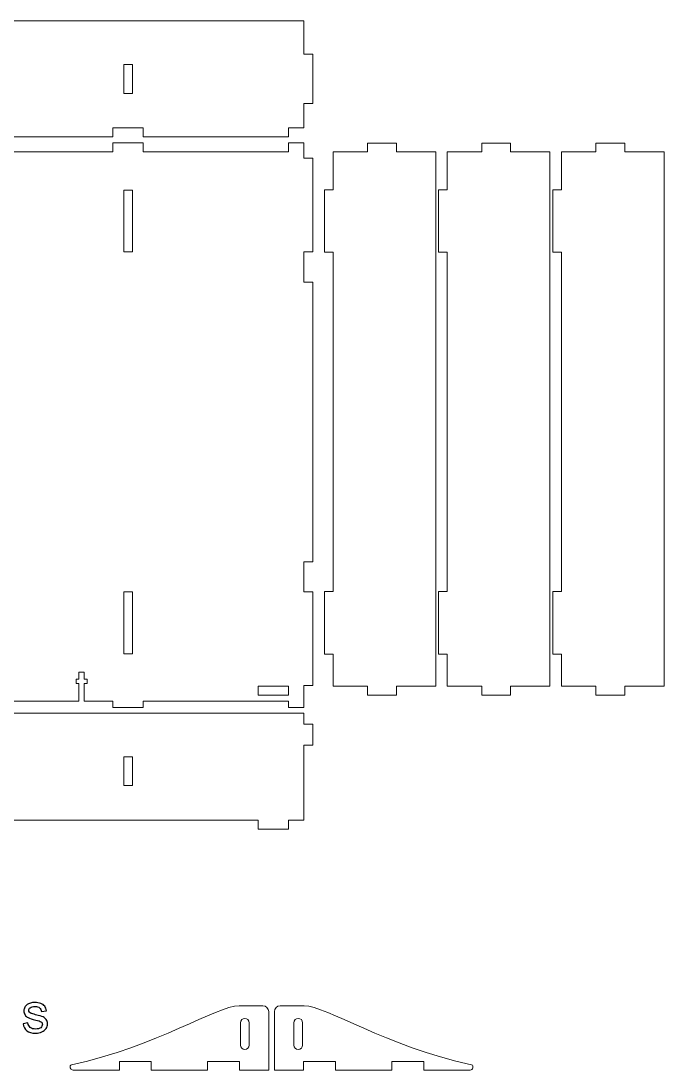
# Model space of a CAD drawing. Header units: centimetres. Extents: x -49.2 to 49.2, y -49.4 to 49.4.
# Drawn here: x 26.89 to 49.23, y 10.15 to 46.6 of the extents above; entities that cross this region are included whole.
import ezdxf

# ---------------------------------------------------------------- set-up
doc = ezdxf.new("R2010")
doc.units = ezdxf.units.CM
doc.header["$MEASUREMENT"] = 0
doc.layers.add('layer 1', color=7, linetype='Continuous')

msp = doc.modelspace()

# ---------------------------------------------------------------- linework, layer by layer
at = {"layer": 'layer 1', "color": 250, "lineweight": 0}
for points, knots in [([(12.31742, 42.88569), (12.31742, 42.88569), (12.31742, 43.72819), (12.31742, 43.72819), (12.31742, 43.72819), (12.31742, 43.72819), (12.00242, 43.72819), (12.00242, 43.72819), (12.00242, 43.72819), (12.00242, 43.72819), (12.00242, 45.44319), (12.00242, 45.44319), (12.00242, 45.44319), (12.00242, 45.44319), (12.31742, 45.44319), (12.31742, 45.44319), (12.31742, 45.44319), (12.31742, 45.44319), (12.31742, 46.60069), (12.31742, 46.60069), (12.31742, 46.60069), (20.45075, 46.60069), (28.58409, 46.60069), (36.71742, 46.60069), (36.71742, 46.60069), (36.71742, 46.60069), (36.71742, 45.44319), (36.71742, 45.44319), (36.71742, 45.44319), (36.71742, 45.44319), (37.03242, 45.44319), (37.03242, 45.44319), (37.03242, 45.44319), (37.03242, 45.44319), (37.03242, 43.72819), (37.03242, 43.72819), (37.03242, 43.72819), (37.03242, 43.72819), (36.71742, 43.72819), (36.71742, 43.72819), (36.71742, 43.72819), (36.71742, 43.72819), (36.71742, 42.88569), (36.71742, 42.88569), (36.71742, 42.88569), (36.71742, 42.88569), (36.17971, 42.88569), (36.17971, 42.88569), (36.17971, 42.88569), (36.17971, 42.88569), (36.17971, 42.57069), (36.17971, 42.57069), (36.17971, 42.57069), (36.17971, 42.57069), (31.13263, 42.57069), (31.13263, 42.57069), (31.13263, 42.57069), (31.13263, 42.57069), (31.13263, 42.88569), (31.13263, 42.88569), (31.13263, 42.88569), (31.13263, 42.88569), (30.08721, 42.88569), (30.08721, 42.88569), (30.08721, 42.88569), (30.08721, 42.88569), (30.08721, 42.57069), (30.08721, 42.57069), (30.08721, 42.57069), (30.08721, 42.57069), (18.94763, 42.57069), (18.94763, 42.57069), (18.94763, 42.57069), (18.94763, 42.57069), (18.94763, 42.88569), (18.94763, 42.88569), (18.94763, 42.88569), (18.94763, 42.88569), (17.90221, 42.88569), (17.90221, 42.88569), (17.90221, 42.88569), (17.90221, 42.88569), (17.90221, 42.57069), (17.90221, 42.57069), (17.90221, 42.57069), (17.90221, 42.57069), (12.85513, 42.57069), (12.85513, 42.57069), (12.85513, 42.57069), (12.85513, 42.57069), (12.85513, 42.88569), (12.85513, 42.88569), (12.85513, 42.88569), (12.85513, 42.88569), (12.31742, 42.88569), (12.31742, 42.88569)], [0, 0, 0, 0, 0.04, 0.04, 0.04, 0.04, 0.08, 0.08, 0.08, 0.08, 0.12, 0.12, 0.12, 0.12, 0.16, 0.16, 0.16, 0.16, 0.2, 0.2, 0.2, 0.2, 0.24, 0.24, 0.24, 0.24, 0.28, 0.28, 0.28, 0.28, 0.32, 0.32, 0.32, 0.32, 0.36, 0.36, 0.36, 0.36, 0.4, 0.4, 0.4, 0.4, 0.44, 0.44, 0.44, 0.44, 0.48, 0.48, 0.48, 0.48, 0.52, 0.52, 0.52, 0.52, 0.56, 0.56, 0.56, 0.56, 0.6, 0.6, 0.6, 0.6, 0.64, 0.64, 0.64, 0.64, 0.68, 0.68, 0.68, 0.68, 0.72, 0.72, 0.72, 0.72, 0.76, 0.76, 0.76, 0.76, 0.8, 0.8, 0.8, 0.8, 0.84, 0.84, 0.84, 0.84, 0.88, 0.88, 0.88, 0.88, 0.92, 0.92, 0.92, 0.92, 1, 1, 1, 1]), ([(30.76742, 45.08569), (30.76742, 45.08569), (30.46742, 45.08569), (30.46742, 45.08569), (30.46742, 45.08569), (30.46742, 45.08569), (30.46742, 44.08569), (30.46742, 44.08569), (30.46742, 44.08569), (30.46742, 44.08569), (30.76742, 44.08569), (30.76742, 44.08569), (30.76742, 44.08569), (30.76742, 44.08569), (30.76742, 45.08569), (30.76742, 45.08569)], [0, 0, 0, 0, 0.2, 0.2, 0.2, 0.2, 0.4, 0.4, 0.4, 0.4, 0.6, 0.6, 0.6, 0.6, 1, 1, 1, 1]), ([(12.31742, 22.74569), (12.31742, 22.74569), (12.31742, 23.50875), (12.31742, 23.50875), (12.31742, 23.50875), (12.31742, 23.50875), (12.00242, 23.50875), (12.00242, 23.50875), (12.00242, 23.50875), (12.00242, 24.84467), (12.00242, 25.43116), (12.00242, 26.76708), (12.00242, 26.76708), (12.00242, 26.76708), (12.31742, 26.76708), (12.31742, 26.76708), (12.31742, 26.76708), (12.31742, 26.76708), (12.31742, 27.81319), (12.31742, 27.81319), (12.31742, 27.81319), (12.31742, 27.81319), (12.00242, 27.81319), (12.00242, 27.81319), (12.00242, 27.81319), (12.00242, 31.34978), (12.00242, 34.67284), (12.00242, 37.52819), (12.00242, 37.52819), (12.00242, 37.52819), (12.31742, 37.52819), (12.31742, 37.52819), (12.31742, 37.52819), (12.31742, 37.52819), (12.31742, 38.5743), (12.31742, 38.5743), (12.31742, 38.5743), (12.31742, 38.5743), (12.00242, 38.5743), (12.00242, 38.5743), (12.00242, 38.5743), (12.00242, 39.91022), (12.00242, 40.49671), (12.00242, 41.83263), (12.00242, 41.83263), (12.00242, 41.83263), (12.31742, 41.83263), (12.31742, 41.83263), (12.31742, 41.83263), (12.31742, 41.83263), (12.31742, 42.37069), (12.31742, 42.37069), (12.31742, 42.37069), (12.31742, 42.37069), (12.85513, 42.37069), (12.85513, 42.37069), (12.85513, 42.37069), (12.85513, 42.37069), (12.85513, 42.05569), (12.85513, 42.05569), (12.85513, 42.05569), (14.99499, 42.05569), (16.19796, 42.05569), (17.90221, 42.05569), (17.90221, 42.05569), (17.90221, 42.05569), (17.90221, 42.37069), (17.90221, 42.37069), (17.90221, 42.37069), (17.90221, 42.37069), (18.94763, 42.37069), (18.94763, 42.37069), (18.94763, 42.37069), (18.94763, 42.37069), (18.94763, 42.05569), (18.94763, 42.05569), (18.94763, 42.05569), (22.89567, 42.05569), (26.13917, 42.05569), (30.08721, 42.05569), (30.08721, 42.05569), (30.08721, 42.05569), (30.08721, 42.37069), (30.08721, 42.37069), (30.08721, 42.37069), (30.08721, 42.37069), (31.13263, 42.37069), (31.13263, 42.37069), (31.13263, 42.37069), (31.13263, 42.37069), (31.13263, 42.05569), (31.13263, 42.05569), (31.13263, 42.05569), (32.83688, 42.05569), (34.03985, 42.05569), (36.17971, 42.05569), (36.17971, 42.05569), (36.17971, 42.05569), (36.17971, 42.37069), (36.17971, 42.37069), (36.17971, 42.37069), (36.17971, 42.37069), (36.71742, 42.37069), (36.71742, 42.37069), (36.71742, 42.37069), (36.71742, 42.37069), (36.71742, 41.83263), (36.71742, 41.83263), (36.71742, 41.83263), (36.71742, 41.83263), (37.03242, 41.83263), (37.03242, 41.83263), (37.03242, 41.83263), (37.03242, 40.49671), (37.03242, 39.91022), (37.03242, 38.5743), (37.03242, 38.5743), (37.03242, 38.5743), (36.71742, 38.5743), (36.71742, 38.5743), (36.71742, 38.5743), (36.71742, 38.5743), (36.71742, 37.52819), (36.71742, 37.52819), (36.71742, 37.52819), (36.71742, 37.52819), (37.03242, 37.52819), (37.03242, 37.52819), (37.03242, 37.52819), (37.03242, 34.67284), (37.03242, 31.34978), (37.03242, 27.81319), (37.03242, 27.81319), (37.03242, 27.81319), (36.71742, 27.81319), (36.71742, 27.81319), (36.71742, 27.81319), (36.71742, 27.81319), (36.71742, 26.76708), (36.71742, 26.76708), (36.71742, 26.76708), (36.71742, 26.76708), (37.03242, 26.76708), (37.03242, 26.76708), (37.03242, 26.76708), (37.03242, 25.43116), (37.03242, 24.84467), (37.03242, 23.50875), (37.03242, 23.50875), (37.03242, 23.50875), (36.71742, 23.50875), (36.71742, 23.50875), (36.71742, 23.50875), (36.71742, 23.50875), (36.71742, 22.74569), (36.71742, 22.74569), (36.71742, 22.74569), (36.71742, 22.74569), (36.17971, 22.74569), (36.17971, 22.74569), (36.17971, 22.74569), (36.17971, 22.74569), (36.17971, 22.97069), (36.17971, 22.97069), (36.17971, 22.97069), (34.03985, 22.97069), (32.83688, 22.97069), (31.13263, 22.97069), (31.13263, 22.97069), (31.13263, 22.97069), (31.13263, 22.74569), (31.13263, 22.74569), (31.13263, 22.74569), (31.13263, 22.74569), (30.08721, 22.74569), (30.08721, 22.74569), (30.08721, 22.74569), (30.08721, 22.74569), (30.08721, 22.97069), (30.08721, 22.97069), (30.08721, 22.97069), (30.08721, 22.97069), (29.08721, 22.97069), (29.08721, 22.97069), (29.08721, 22.97069), (29.08721, 22.97069), (29.08721, 23.58569), (29.08721, 23.58569), (29.08721, 23.58569), (29.08721, 23.58569), (29.1872, 23.58569), (29.1872, 23.58569), (29.1872, 23.58569), (29.1872, 23.58569), (29.1872, 23.73569), (29.1872, 23.73569), (29.1872, 23.73569), (29.1872, 23.73569), (29.08721, 23.73569), (29.08721, 23.73569), (29.08721, 23.73569), (29.08721, 23.73569), (29.08721, 23.97069), (29.08721, 23.97069), (29.08721, 23.97069), (29.08721, 23.97069), (28.90721, 23.97069), (28.90721, 23.97069), (28.90721, 23.97069), (28.90721, 23.97069), (28.90721, 23.73569), (28.90721, 23.73569), (28.90721, 23.73569), (28.90721, 23.73569), (28.8072, 23.73569), (28.8072, 23.73569), (28.8072, 23.73569), (28.8072, 23.73569), (28.8072, 23.58569), (28.8072, 23.58569), (28.8072, 23.58569), (28.8072, 23.58569), (28.90721, 23.58569), (28.90721, 23.58569), (28.90721, 23.58569), (28.90721, 23.58569), (28.90721, 22.97069), (28.90721, 22.97069), (28.90721, 22.97069), (28.90721, 22.97069), (20.12763, 22.97069), (20.12763, 22.97069), (20.12763, 22.97069), (20.12763, 22.97069), (20.12763, 23.58569), (20.12763, 23.58569), (20.12763, 23.58569), (20.12763, 23.58569), (20.22762, 23.58569), (20.22762, 23.58569), (20.22762, 23.58569), (20.22762, 23.58569), (20.22762, 23.73569), (20.22762, 23.73569), (20.22762, 23.73569), (20.22762, 23.73569), (20.12763, 23.73569), (20.12763, 23.73569), (20.12763, 23.73569), (20.12763, 23.73569), (20.12763, 23.97069), (20.12763, 23.97069), (20.12763, 23.97069), (20.12763, 23.97069), (19.94763, 23.97069), (19.94763, 23.97069), (19.94763, 23.97069), (19.94763, 23.97069), (19.94763, 23.73569), (19.94763, 23.73569), (19.94763, 23.73569), (19.94763, 23.73569), (19.84762, 23.73569), (19.84762, 23.73569), (19.84762, 23.73569), (19.84762, 23.73569), (19.84762, 23.58569), (19.84762, 23.58569), (19.84762, 23.58569), (19.84762, 23.58569), (19.94763, 23.58569), (19.94763, 23.58569), (19.94763, 23.58569), (19.94763, 23.58569), (19.94763, 22.97069), (19.94763, 22.97069), (19.94763, 22.97069), (19.94763, 22.97069), (18.94763, 22.97069), (18.94763, 22.97069), (18.94763, 22.97069), (18.94763, 22.97069), (18.94763, 22.74569), (18.94763, 22.74569), (18.94763, 22.74569), (18.94763, 22.74569), (17.90221, 22.74569), (17.90221, 22.74569), (17.90221, 22.74569), (17.90221, 22.74569), (17.90221, 22.97069), (17.90221, 22.97069), (17.90221, 22.97069), (16.19796, 22.97069), (14.99499, 22.97069), (12.85513, 22.97069), (12.85513, 22.97069), (12.85513, 22.97069), (12.85513, 22.74569), (12.85513, 22.74569), (12.85513, 22.74569), (12.85513, 22.74569), (12.31742, 22.74569), (12.31742, 22.74569)], [0, 0, 0, 0, 0.01298701, 0.01298701, 0.01298701, 0.01298701, 0.02597403, 0.02597403, 0.02597403, 0.02597403, 0.03896104, 0.03896104, 0.03896104, 0.03896104, 0.05194805, 0.05194805, 0.05194805, 0.05194805, 0.06493506, 0.06493506, 0.06493506, 0.06493506, 0.07792208, 0.07792208, 0.07792208, 0.07792208, 0.09090909, 0.09090909, 0.09090909, 0.09090909, 0.1038961, 0.1038961, 0.1038961, 0.1038961, 0.11688312, 0.11688312, 0.11688312, 0.11688312, 0.12987013, 0.12987013, 0.12987013, 0.12987013, 0.14285714, 0.14285714, 0.14285714, 0.14285714, 0.15584416, 0.15584416, 0.15584416, 0.15584416, 0.16883117, 0.16883117, 0.16883117, 0.16883117, 0.18181818, 0.18181818, 0.18181818, 0.18181818, 0.19480519, 0.19480519, 0.19480519, 0.19480519, 0.20779221, 0.20779221, 0.20779221, 0.20779221, 0.22077922, 0.22077922, 0.22077922, 0.22077922, 0.23376623, 0.23376623, 0.23376623, 0.23376623, 0.24675325, 0.24675325, 0.24675325, 0.24675325, 0.25974026, 0.25974026, 0.25974026, 0.25974026, 0.27272727, 0.27272727, 0.27272727, 0.27272727, 0.28571429, 0.28571429, 0.28571429, 0.28571429, 0.2987013, 0.2987013, 0.2987013, 0.2987013, 0.31168831, 0.31168831, 0.31168831, 0.31168831, 0.32467532, 0.32467532, 0.32467532, 0.32467532, 0.33766234, 0.33766234, 0.33766234, 0.33766234, 0.35064935, 0.35064935, 0.35064935, 0.35064935, 0.36363636, 0.36363636, 0.36363636, 0.36363636, 0.37662338, 0.37662338, 0.37662338, 0.37662338, 0.38961039, 0.38961039, 0.38961039, 0.38961039, 0.4025974, 0.4025974, 0.4025974, 0.4025974, 0.41558442, 0.41558442, 0.41558442, 0.41558442, 0.42857143, 0.42857143, 0.42857143, 0.42857143, 0.44155844, 0.44155844, 0.44155844, 0.44155844, 0.45454545, 0.45454545, 0.45454545, 0.45454545, 0.46753247, 0.46753247, 0.46753247, 0.46753247, 0.48051948, 0.48051948, 0.48051948, 0.48051948, 0.49350649, 0.49350649, 0.49350649, 0.49350649, 0.50649351, 0.50649351, 0.50649351, 0.50649351, 0.51948052, 0.51948052, 0.51948052, 0.51948052, 0.53246753, 0.53246753, 0.53246753, 0.53246753, 0.54545455, 0.54545455, 0.54545455, 0.54545455, 0.55844156, 0.55844156, 0.55844156, 0.55844156, 0.57142857, 0.57142857, 0.57142857, 0.57142857, 0.58441558, 0.58441558, 0.58441558, 0.58441558, 0.5974026, 0.5974026, 0.5974026, 0.5974026, 0.61038961, 0.61038961, 0.61038961, 0.61038961, 0.62337662, 0.62337662, 0.62337662, 0.62337662, 0.63636364, 0.63636364, 0.63636364, 0.63636364, 0.64935065, 0.64935065, 0.64935065, 0.64935065, 0.66233766, 0.66233766, 0.66233766, 0.66233766, 0.67532468, 0.67532468, 0.67532468, 0.67532468, 0.68831169, 0.68831169, 0.68831169, 0.68831169, 0.7012987, 0.7012987, 0.7012987, 0.7012987, 0.71428571, 0.71428571, 0.71428571, 0.71428571, 0.72727273, 0.72727273, 0.72727273, 0.72727273, 0.74025974, 0.74025974, 0.74025974, 0.74025974, 0.75324675, 0.75324675, 0.75324675, 0.75324675, 0.76623377, 0.76623377, 0.76623377, 0.76623377, 0.77922078, 0.77922078, 0.77922078, 0.77922078, 0.79220779, 0.79220779, 0.79220779, 0.79220779, 0.80519481, 0.80519481, 0.80519481, 0.80519481, 0.81818182, 0.81818182, 0.81818182, 0.81818182, 0.83116883, 0.83116883, 0.83116883, 0.83116883, 0.84415584, 0.84415584, 0.84415584, 0.84415584, 0.85714286, 0.85714286, 0.85714286, 0.85714286, 0.87012987, 0.87012987, 0.87012987, 0.87012987, 0.88311688, 0.88311688, 0.88311688, 0.88311688, 0.8961039, 0.8961039, 0.8961039, 0.8961039, 0.90909091, 0.90909091, 0.90909091, 0.90909091, 0.92207792, 0.92207792, 0.92207792, 0.92207792, 0.93506494, 0.93506494, 0.93506494, 0.93506494, 0.94805195, 0.94805195, 0.94805195, 0.94805195, 0.96103896, 0.96103896, 0.96103896, 0.96103896, 0.97402597, 0.97402597, 0.97402597, 0.97402597, 1, 1, 1, 1]), ([(30.76742, 40.72652), (30.76742, 40.72652), (30.46742, 40.72652), (30.46742, 40.72652), (30.46742, 40.72652), (30.46742, 40.72652), (30.46742, 38.5743), (30.46742, 38.5743), (30.46742, 38.5743), (30.46742, 38.5743), (30.76742, 38.5743), (30.76742, 38.5743), (30.76742, 38.5743), (30.76742, 38.5743), (30.76742, 40.72652), (30.76742, 40.72652)], [0, 0, 0, 0, 0.2, 0.2, 0.2, 0.2, 0.4, 0.4, 0.4, 0.4, 0.6, 0.6, 0.6, 0.6, 1, 1, 1, 1]), ([(30.76742, 26.76708), (30.76742, 26.76708), (30.46742, 26.76708), (30.46742, 26.76708), (30.46742, 26.76708), (30.46742, 26.76708), (30.46742, 24.61486), (30.46742, 24.61486), (30.46742, 24.61486), (30.46742, 24.61486), (30.76742, 24.61486), (30.76742, 24.61486), (30.76742, 24.61486), (30.76742, 24.61486), (30.76742, 26.76708), (30.76742, 26.76708)], [0, 0, 0, 0, 0.2, 0.2, 0.2, 0.2, 0.4, 0.4, 0.4, 0.4, 0.6, 0.6, 0.6, 0.6, 1, 1, 1, 1]), ([(36.17971, 23.48569), (36.17971, 23.48569), (35.13429, 23.48569), (35.13429, 23.48569), (35.13429, 23.48569), (35.13429, 23.48569), (35.13429, 23.17069), (35.13429, 23.17069), (35.13429, 23.17069), (35.13429, 23.17069), (36.17971, 23.17069), (36.17971, 23.17069), (36.17971, 23.17069), (36.17971, 23.17069), (36.17971, 23.48569), (36.17971, 23.48569)], [0, 0, 0, 0, 0.2, 0.2, 0.2, 0.2, 0.4, 0.4, 0.4, 0.4, 0.6, 0.6, 0.6, 0.6, 1, 1, 1, 1]), ([(12.31742, 18.83069), (12.31742, 18.83069), (12.31742, 21.44194), (12.31742, 21.44194), (12.31742, 21.44194), (12.31742, 21.44194), (12.00242, 21.44194), (12.00242, 21.44194), (12.00242, 21.44194), (12.00242, 21.44194), (12.00242, 22.16194), (12.00242, 22.16194), (12.00242, 22.16194), (12.00242, 22.16194), (12.31742, 22.16194), (12.31742, 22.16194), (12.31742, 22.16194), (12.31742, 22.16194), (12.31742, 22.54569), (12.31742, 22.54569), (12.31742, 22.54569), (20.45075, 22.54569), (28.58409, 22.54569), (36.71742, 22.54569), (36.71742, 22.54569), (36.71742, 22.54569), (36.71742, 22.16194), (36.71742, 22.16194), (36.71742, 22.16194), (36.71742, 22.16194), (37.03242, 22.16194), (37.03242, 22.16194), (37.03242, 22.16194), (37.03242, 22.16194), (37.03242, 21.44194), (37.03242, 21.44194), (37.03242, 21.44194), (37.03242, 21.44194), (36.71742, 21.44194), (36.71742, 21.44194), (36.71742, 21.44194), (36.71742, 21.44194), (36.71742, 18.83069), (36.71742, 18.83069), (36.71742, 18.83069), (36.71742, 18.83069), (36.17971, 18.83069), (36.17971, 18.83069), (36.17971, 18.83069), (36.17971, 18.83069), (36.17971, 18.51569), (36.17971, 18.51569), (36.17971, 18.51569), (36.17971, 18.51569), (35.13429, 18.51569), (35.13429, 18.51569), (35.13429, 18.51569), (35.13429, 18.51569), (35.13429, 18.83069), (35.13429, 18.83069), (35.13429, 18.83069), (35.13429, 18.83069), (25.04013, 18.83069), (25.04013, 18.83069), (25.04013, 18.83069), (25.04013, 18.83069), (25.04013, 18.51569), (25.04013, 18.51569), (25.04013, 18.51569), (25.04013, 18.51569), (23.99471, 18.51569), (23.99471, 18.51569), (23.99471, 18.51569), (23.99471, 18.51569), (23.99471, 18.83069), (23.99471, 18.83069), (23.99471, 18.83069), (23.99471, 18.83069), (13.90055, 18.83069), (13.90055, 18.83069), (13.90055, 18.83069), (13.90055, 18.83069), (13.90055, 18.51569), (13.90055, 18.51569), (13.90055, 18.51569), (13.90055, 18.51569), (12.85513, 18.51569), (12.85513, 18.51569), (12.85513, 18.51569), (12.85513, 18.51569), (12.85513, 18.83069), (12.85513, 18.83069), (12.85513, 18.83069), (12.85513, 18.83069), (12.31742, 18.83069), (12.31742, 18.83069)], [0, 0, 0, 0, 0.04, 0.04, 0.04, 0.04, 0.08, 0.08, 0.08, 0.08, 0.12, 0.12, 0.12, 0.12, 0.16, 0.16, 0.16, 0.16, 0.2, 0.2, 0.2, 0.2, 0.24, 0.24, 0.24, 0.24, 0.28, 0.28, 0.28, 0.28, 0.32, 0.32, 0.32, 0.32, 0.36, 0.36, 0.36, 0.36, 0.4, 0.4, 0.4, 0.4, 0.44, 0.44, 0.44, 0.44, 0.48, 0.48, 0.48, 0.48, 0.52, 0.52, 0.52, 0.52, 0.56, 0.56, 0.56, 0.56, 0.6, 0.6, 0.6, 0.6, 0.64, 0.64, 0.64, 0.64, 0.68, 0.68, 0.68, 0.68, 0.72, 0.72, 0.72, 0.72, 0.76, 0.76, 0.76, 0.76, 0.8, 0.8, 0.8, 0.8, 0.84, 0.84, 0.84, 0.84, 0.88, 0.88, 0.88, 0.88, 0.92, 0.92, 0.92, 0.92, 1, 1, 1, 1]), ([(30.76742, 21.03069), (30.76742, 21.03069), (30.46742, 21.03069), (30.46742, 21.03069), (30.46742, 21.03069), (30.46742, 21.03069), (30.46742, 20.03069), (30.46742, 20.03069), (30.46742, 20.03069), (30.46742, 20.03069), (30.76742, 20.03069), (30.76742, 20.03069), (30.76742, 20.03069), (30.76742, 20.03069), (30.76742, 21.03069), (30.76742, 21.03069)], [0, 0, 0, 0, 0.2, 0.2, 0.2, 0.2, 0.4, 0.4, 0.4, 0.4, 0.6, 0.6, 0.6, 0.6, 1, 1, 1, 1])]:
    msp.add_open_spline(points, degree=3, knots=knots, dxfattribs=at)
at = {"layer": 'layer 1', "color": 250, "lineweight": 18}
for points, knots in [([(39.93252, 42.05569), (39.93252, 42.05569), (39.93252, 42.35569), (39.93252, 42.35569), (39.93252, 42.35569), (39.93252, 42.35569), (38.93252, 42.35569), (38.93252, 42.35569), (38.93252, 42.35569), (38.93252, 42.35569), (38.93252, 42.05569), (38.93252, 42.05569), (38.93252, 42.05569), (38.93252, 42.05569), (37.73252, 42.05569), (37.73252, 42.05569), (37.73252, 42.05569), (37.73252, 42.05569), (37.73252, 40.73652), (37.73252, 40.73652), (37.73252, 40.73652), (37.73252, 40.73652), (37.43252, 40.73652), (37.43252, 40.73652), (37.43252, 40.73652), (37.43252, 40.73652), (37.43252, 38.5643), (37.43252, 38.5643), (37.43252, 38.5643), (37.43252, 38.5643), (37.73252, 38.5643), (37.73252, 38.5643), (37.73252, 38.5643), (37.73252, 34.19931), (37.73252, 31.14207), (37.73252, 26.77708), (37.73252, 26.77708), (37.73252, 26.77708), (37.43252, 26.77708), (37.43252, 26.77708), (37.43252, 26.77708), (37.43252, 26.77708), (37.43252, 24.60486), (37.43252, 24.60486), (37.43252, 24.60486), (37.43252, 24.60486), (37.73252, 24.60486), (37.73252, 24.60486), (37.73252, 24.60486), (37.73252, 24.60486), (37.73252, 23.48569), (37.73252, 23.48569), (37.73252, 23.48569), (37.73252, 23.48569), (38.93252, 23.48569), (38.93252, 23.48569), (38.93252, 23.48569), (38.93252, 23.48569), (38.93252, 23.17069), (38.93252, 23.17069), (38.93252, 23.17069), (38.93252, 23.17069), (39.93252, 23.17069), (39.93252, 23.17069), (39.93252, 23.17069), (39.93252, 23.17069), (39.93252, 23.48569), (39.93252, 23.48569), (39.93252, 23.48569), (39.93252, 23.48569), (41.29752, 23.48569), (41.29752, 23.48569), (41.29752, 23.48569), (41.29752, 23.48569), (41.29752, 42.05569), (41.29752, 42.05569), (41.29752, 42.05569), (41.29752, 42.05569), (39.93252, 42.05569), (39.93252, 42.05569)], [0, 0, 0, 0, 0.04761905, 0.04761905, 0.04761905, 0.04761905, 0.0952381, 0.0952381, 0.0952381, 0.0952381, 0.14285714, 0.14285714, 0.14285714, 0.14285714, 0.19047619, 0.19047619, 0.19047619, 0.19047619, 0.23809524, 0.23809524, 0.23809524, 0.23809524, 0.28571429, 0.28571429, 0.28571429, 0.28571429, 0.33333333, 0.33333333, 0.33333333, 0.33333333, 0.38095238, 0.38095238, 0.38095238, 0.38095238, 0.42857143, 0.42857143, 0.42857143, 0.42857143, 0.47619048, 0.47619048, 0.47619048, 0.47619048, 0.52380952, 0.52380952, 0.52380952, 0.52380952, 0.57142857, 0.57142857, 0.57142857, 0.57142857, 0.61904762, 0.61904762, 0.61904762, 0.61904762, 0.66666667, 0.66666667, 0.66666667, 0.66666667, 0.71428571, 0.71428571, 0.71428571, 0.71428571, 0.76190476, 0.76190476, 0.76190476, 0.76190476, 0.80952381, 0.80952381, 0.80952381, 0.80952381, 0.85714286, 0.85714286, 0.85714286, 0.85714286, 0.9047619, 0.9047619, 0.9047619, 0.9047619, 1, 1, 1, 1]), ([(43.89752, 42.05569), (43.89752, 42.05569), (43.89752, 42.35569), (43.89752, 42.35569), (43.89752, 42.35569), (43.89752, 42.35569), (42.89752, 42.35569), (42.89752, 42.35569), (42.89752, 42.35569), (42.89752, 42.35569), (42.89752, 42.05569), (42.89752, 42.05569), (42.89752, 42.05569), (42.89752, 42.05569), (41.69752, 42.05569), (41.69752, 42.05569), (41.69752, 42.05569), (41.69752, 42.05569), (41.69752, 40.73652), (41.69752, 40.73652), (41.69752, 40.73652), (41.69752, 40.73652), (41.39752, 40.73652), (41.39752, 40.73652), (41.39752, 40.73652), (41.39752, 40.73652), (41.39752, 38.5643), (41.39752, 38.5643), (41.39752, 38.5643), (41.39752, 38.5643), (41.69752, 38.5643), (41.69752, 38.5643), (41.69752, 38.5643), (41.69752, 34.19931), (41.69752, 31.14207), (41.69752, 26.77708), (41.69752, 26.77708), (41.69752, 26.77708), (41.39752, 26.77708), (41.39752, 26.77708), (41.39752, 26.77708), (41.39752, 26.77708), (41.39752, 24.60486), (41.39752, 24.60486), (41.39752, 24.60486), (41.39752, 24.60486), (41.69752, 24.60486), (41.69752, 24.60486), (41.69752, 24.60486), (41.69752, 24.60486), (41.69752, 23.48569), (41.69752, 23.48569), (41.69752, 23.48569), (41.69752, 23.48569), (42.89752, 23.48569), (42.89752, 23.48569), (42.89752, 23.48569), (42.89752, 23.48569), (42.89752, 23.17069), (42.89752, 23.17069), (42.89752, 23.17069), (42.89752, 23.17069), (43.89752, 23.17069), (43.89752, 23.17069), (43.89752, 23.17069), (43.89752, 23.17069), (43.89752, 23.48569), (43.89752, 23.48569), (43.89752, 23.48569), (43.89752, 23.48569), (45.26252, 23.48569), (45.26252, 23.48569), (45.26252, 23.48569), (45.26252, 23.48569), (45.26252, 42.05569), (45.26252, 42.05569), (45.26252, 42.05569), (45.26252, 42.05569), (43.89752, 42.05569), (43.89752, 42.05569)], [0, 0, 0, 0, 0.04761905, 0.04761905, 0.04761905, 0.04761905, 0.0952381, 0.0952381, 0.0952381, 0.0952381, 0.14285714, 0.14285714, 0.14285714, 0.14285714, 0.19047619, 0.19047619, 0.19047619, 0.19047619, 0.23809524, 0.23809524, 0.23809524, 0.23809524, 0.28571429, 0.28571429, 0.28571429, 0.28571429, 0.33333333, 0.33333333, 0.33333333, 0.33333333, 0.38095238, 0.38095238, 0.38095238, 0.38095238, 0.42857143, 0.42857143, 0.42857143, 0.42857143, 0.47619048, 0.47619048, 0.47619048, 0.47619048, 0.52380952, 0.52380952, 0.52380952, 0.52380952, 0.57142857, 0.57142857, 0.57142857, 0.57142857, 0.61904762, 0.61904762, 0.61904762, 0.61904762, 0.66666667, 0.66666667, 0.66666667, 0.66666667, 0.71428571, 0.71428571, 0.71428571, 0.71428571, 0.76190476, 0.76190476, 0.76190476, 0.76190476, 0.80952381, 0.80952381, 0.80952381, 0.80952381, 0.85714286, 0.85714286, 0.85714286, 0.85714286, 0.9047619, 0.9047619, 0.9047619, 0.9047619, 1, 1, 1, 1]), ([(47.86252, 42.05569), (47.86252, 42.05569), (47.86252, 42.35569), (47.86252, 42.35569), (47.86252, 42.35569), (47.86252, 42.35569), (46.86252, 42.35569), (46.86252, 42.35569), (46.86252, 42.35569), (46.86252, 42.35569), (46.86252, 42.05569), (46.86252, 42.05569), (46.86252, 42.05569), (46.86252, 42.05569), (45.66252, 42.05569), (45.66252, 42.05569), (45.66252, 42.05569), (45.66252, 42.05569), (45.66252, 40.73652), (45.66252, 40.73652), (45.66252, 40.73652), (45.66252, 40.73652), (45.36252, 40.73652), (45.36252, 40.73652), (45.36252, 40.73652), (45.36252, 40.73652), (45.36252, 38.5643), (45.36252, 38.5643), (45.36252, 38.5643), (45.36252, 38.5643), (45.66252, 38.5643), (45.66252, 38.5643), (45.66252, 38.5643), (45.66252, 34.19931), (45.66252, 31.14207), (45.66252, 26.77708), (45.66252, 26.77708), (45.66252, 26.77708), (45.36252, 26.77708), (45.36252, 26.77708), (45.36252, 26.77708), (45.36252, 26.77708), (45.36252, 24.60486), (45.36252, 24.60486), (45.36252, 24.60486), (45.36252, 24.60486), (45.66252, 24.60486), (45.66252, 24.60486), (45.66252, 24.60486), (45.66252, 24.60486), (45.66252, 23.48569), (45.66252, 23.48569), (45.66252, 23.48569), (45.66252, 23.48569), (46.86252, 23.48569), (46.86252, 23.48569), (46.86252, 23.48569), (46.86252, 23.48569), (46.86252, 23.17069), (46.86252, 23.17069), (46.86252, 23.17069), (46.86252, 23.17069), (47.86252, 23.17069), (47.86252, 23.17069), (47.86252, 23.17069), (47.86252, 23.17069), (47.86252, 23.48569), (47.86252, 23.48569), (47.86252, 23.48569), (47.86252, 23.48569), (49.22752, 23.48569), (49.22752, 23.48569), (49.22752, 23.48569), (49.22752, 23.48569), (49.22752, 42.05569), (49.22752, 42.05569), (49.22752, 42.05569), (49.22752, 42.05569), (47.86252, 42.05569), (47.86252, 42.05569)], [0, 0, 0, 0, 0.04761905, 0.04761905, 0.04761905, 0.04761905, 0.0952381, 0.0952381, 0.0952381, 0.0952381, 0.14285714, 0.14285714, 0.14285714, 0.14285714, 0.19047619, 0.19047619, 0.19047619, 0.19047619, 0.23809524, 0.23809524, 0.23809524, 0.23809524, 0.28571429, 0.28571429, 0.28571429, 0.28571429, 0.33333333, 0.33333333, 0.33333333, 0.33333333, 0.38095238, 0.38095238, 0.38095238, 0.38095238, 0.42857143, 0.42857143, 0.42857143, 0.42857143, 0.47619048, 0.47619048, 0.47619048, 0.47619048, 0.52380952, 0.52380952, 0.52380952, 0.52380952, 0.57142857, 0.57142857, 0.57142857, 0.57142857, 0.61904762, 0.61904762, 0.61904762, 0.61904762, 0.66666667, 0.66666667, 0.66666667, 0.66666667, 0.71428571, 0.71428571, 0.71428571, 0.71428571, 0.76190476, 0.76190476, 0.76190476, 0.76190476, 0.80952381, 0.80952381, 0.80952381, 0.80952381, 0.85714286, 0.85714286, 0.85714286, 0.85714286, 0.9047619, 0.9047619, 0.9047619, 0.9047619, 1, 1, 1, 1]), ([(31.41615, 10.14987), (31.41615, 10.14987), (31.41615, 10.44987), (31.41615, 10.44987), (31.41615, 10.44987), (31.41615, 10.44987), (30.31004, 10.44987), (30.31004, 10.44987), (30.31004, 10.44987), (30.31004, 10.44987), (30.31004, 10.14987), (30.31004, 10.14987), (30.31004, 10.14987), (30.31004, 10.14987), (28.70114, 10.14987), (28.70114, 10.14987), (28.70114, 10.14987), (28.65629, 10.14987), (28.61822, 10.17816), (28.60534, 10.22119), (28.60534, 10.22119), (28.59246, 10.26422), (28.60263, 10.3241), (28.64642, 10.33349), (28.64642, 10.33349), (31.65167, 10.97841), (33.67399, 12.37987), (34.46691, 12.37987), (34.46691, 12.37987), (34.98849, 12.37987), (34.9278, 12.37987), (35.29653, 12.37987), (35.29653, 12.37987), (35.40669, 12.37988), (35.49655, 12.29003), (35.49655, 12.17987), (35.49655, 12.17987), (35.49655, 11.5032), (35.49655, 10.82654), (35.49655, 10.14987), (35.49655, 10.14987), (35.49655, 10.14987), (34.48254, 10.14987), (34.48254, 10.14987), (34.48254, 10.14987), (34.48254, 10.14987), (34.48254, 10.44987), (34.48254, 10.44987), (34.48254, 10.44987), (34.48254, 10.44987), (33.37643, 10.44987), (33.37643, 10.44987), (33.37643, 10.44987), (33.37643, 10.44987), (33.37643, 10.14987), (33.37643, 10.14987), (33.37643, 10.14987), (33.37643, 10.14987), (31.41615, 10.14987), (31.41615, 10.14987)], [0, 0, 0, 0, 0.0625, 0.0625, 0.0625, 0.0625, 0.125, 0.125, 0.125, 0.125, 0.1875, 0.1875, 0.1875, 0.1875, 0.25, 0.25, 0.25, 0.25, 0.3125, 0.3125, 0.3125, 0.3125, 0.375, 0.375, 0.375, 0.375, 0.4375, 0.4375, 0.4375, 0.4375, 0.5, 0.5, 0.5, 0.5, 0.5625, 0.5625, 0.5625, 0.5625, 0.625, 0.625, 0.625, 0.625, 0.6875, 0.6875, 0.6875, 0.6875, 0.75, 0.75, 0.75, 0.75, 0.8125, 0.8125, 0.8125, 0.8125, 0.875, 0.875, 0.875, 0.875, 1, 1, 1, 1]), ([(39.77695, 10.14987), (39.77695, 10.14987), (39.77695, 10.44987), (39.77695, 10.44987), (39.77695, 10.44987), (39.77695, 10.44987), (40.88306, 10.44987), (40.88306, 10.44987), (40.88306, 10.44987), (40.88306, 10.44987), (40.88306, 10.14987), (40.88306, 10.14987), (40.88306, 10.14987), (40.88306, 10.14987), (42.49196, 10.14987), (42.49196, 10.14987), (42.49196, 10.14987), (42.53681, 10.14987), (42.57488, 10.17816), (42.58776, 10.22119), (42.58776, 10.22119), (42.60064, 10.26422), (42.59047, 10.3241), (42.54668, 10.33349), (42.54668, 10.33349), (39.54143, 10.97841), (37.51911, 12.37987), (36.72619, 12.37987), (36.72619, 12.37987), (36.20461, 12.37987), (36.2653, 12.37987), (35.89657, 12.37987), (35.89657, 12.37987), (35.78641, 12.37988), (35.69655, 12.29003), (35.69655, 12.17987), (35.69655, 12.17987), (35.69655, 11.5032), (35.69655, 10.82654), (35.69655, 10.14987), (35.69655, 10.14987), (35.69655, 10.14987), (36.71056, 10.14987), (36.71056, 10.14987), (36.71056, 10.14987), (36.71056, 10.14987), (36.71056, 10.44987), (36.71056, 10.44987), (36.71056, 10.44987), (36.71056, 10.44987), (37.81667, 10.44987), (37.81667, 10.44987), (37.81667, 10.44987), (37.81667, 10.44987), (37.81667, 10.14987), (37.81667, 10.14987), (37.81667, 10.14987), (37.81667, 10.14987), (39.77695, 10.14987), (39.77695, 10.14987)], [0, 0, 0, 0, 0.0625, 0.0625, 0.0625, 0.0625, 0.125, 0.125, 0.125, 0.125, 0.1875, 0.1875, 0.1875, 0.1875, 0.25, 0.25, 0.25, 0.25, 0.3125, 0.3125, 0.3125, 0.3125, 0.375, 0.375, 0.375, 0.375, 0.4375, 0.4375, 0.4375, 0.4375, 0.5, 0.5, 0.5, 0.5, 0.5625, 0.5625, 0.5625, 0.5625, 0.625, 0.625, 0.625, 0.625, 0.6875, 0.6875, 0.6875, 0.6875, 0.75, 0.75, 0.75, 0.75, 0.8125, 0.8125, 0.8125, 0.8125, 0.875, 0.875, 0.875, 0.875, 1, 1, 1, 1]), ([(34.81751, 11.79396), (34.81751, 11.8768), (34.75035, 11.94396), (34.66751, 11.94396), (34.66751, 11.94396), (34.58467, 11.94396), (34.51751, 11.8768), (34.51751, 11.79396), (34.51751, 11.79396), (34.51751, 11.79396), (34.51751, 11.01492), (34.51751, 11.01492), (34.51751, 11.01492), (34.51751, 10.93208), (34.58467, 10.86492), (34.66751, 10.86492), (34.66751, 10.86492), (34.75035, 10.86492), (34.81751, 10.93208), (34.81751, 11.01492), (34.81751, 11.01492), (34.81751, 11.01492), (34.81751, 11.79396), (34.81751, 11.79396)], [0, 0, 0, 0, 0.14285714, 0.14285714, 0.14285714, 0.14285714, 0.28571429, 0.28571429, 0.28571429, 0.28571429, 0.42857143, 0.42857143, 0.42857143, 0.42857143, 0.57142857, 0.57142857, 0.57142857, 0.57142857, 0.71428571, 0.71428571, 0.71428571, 0.71428571, 1, 1, 1, 1]), ([(36.37559, 11.79396), (36.37559, 11.8768), (36.44275, 11.94396), (36.52559, 11.94396), (36.52559, 11.94396), (36.60843, 11.94396), (36.67559, 11.8768), (36.67559, 11.79396), (36.67559, 11.79396), (36.67559, 11.79396), (36.67559, 11.01492), (36.67559, 11.01492), (36.67559, 11.01492), (36.67559, 10.93208), (36.60843, 10.86492), (36.52559, 10.86492), (36.52559, 10.86492), (36.44275, 10.86492), (36.37559, 10.93208), (36.37559, 11.01492), (36.37559, 11.01492), (36.37559, 11.01492), (36.37559, 11.79396), (36.37559, 11.79396)], [0, 0, 0, 0, 0.14285714, 0.14285714, 0.14285714, 0.14285714, 0.28571429, 0.28571429, 0.28571429, 0.28571429, 0.42857143, 0.42857143, 0.42857143, 0.42857143, 0.57142857, 0.57142857, 0.57142857, 0.57142857, 0.71428571, 0.71428571, 0.71428571, 0.71428571, 1, 1, 1, 1])]:
    msp.add_open_spline(points, degree=3, knots=knots, dxfattribs=at)
at = {"layer": 'layer 1', "color": 250}
msp.add_open_spline([(26.96555, 11.75806), (26.96555, 11.75806), (27.13696, 11.78565), (27.13696, 11.78565), (27.13696, 11.78565), (27.14648, 11.71701), (27.17341, 11.66447), (27.21741, 11.6277), (27.21741, 11.6277), (27.26142, 11.59125), (27.32315, 11.57286), (27.40196, 11.57286), (27.40196, 11.57286), (27.48176, 11.57286), (27.54087, 11.58895), (27.57962, 11.62146), (27.57962, 11.62146), (27.61804, 11.65364), (27.63741, 11.69173), (27.63741, 11.7354), (27.63741, 11.7354), (27.63741, 11.77448), (27.62001, 11.80535), (27.58553, 11.82768), (27.58553, 11.82768), (27.56123, 11.84311), (27.50212, 11.86249), (27.4082, 11.88646), (27.4082, 11.88646), (27.28145, 11.91831), (27.19377, 11.94589), (27.14451, 11.96921), (27.14451, 11.96921), (27.09559, 11.99285), (27.05848, 12.02503), (27.03319, 12.06641), (27.03319, 12.06641), (27.00791, 12.10746), (26.9951, 12.1531), (26.9951, 12.20301), (26.9951, 12.20301), (26.9951, 12.24866), (27.00561, 12.29069), (27.0263, 12.32944), (27.0263, 12.32944), (27.04731, 12.36819), (27.07556, 12.40037), (27.11135, 12.42598), (27.11135, 12.42598), (27.13828, 12.44569), (27.17505, 12.46243), (27.22136, 12.47623), (27.22136, 12.47623), (27.26798, 12.49002), (27.31757, 12.49691), (27.37077, 12.49691), (27.37077, 12.49691), (27.45089, 12.49691), (27.52116, 12.48542), (27.58159, 12.4621), (27.58159, 12.4621), (27.64234, 12.43912), (27.687, 12.40759), (27.71589, 12.36819), (27.71589, 12.36819), (27.74446, 12.32845), (27.76449, 12.27559), (27.77533, 12.20925), (27.77533, 12.20925), (27.77533, 12.20925), (27.60589, 12.18561), (27.60589, 12.18561), (27.60589, 12.18561), (27.59833, 12.23881), (27.576, 12.28051), (27.53923, 12.31039), (27.53923, 12.31039), (27.50245, 12.34028), (27.45056, 12.35505), (27.38325, 12.35505), (27.38325, 12.35505), (27.30411, 12.35505), (27.2473, 12.34192), (27.21347, 12.31565), (27.21347, 12.31565), (27.17965, 12.28938), (27.16258, 12.25851), (27.16258, 12.22337), (27.16258, 12.22337), (27.16258, 12.20104), (27.16947, 12.18068), (27.18359, 12.16262), (27.18359, 12.16262), (27.19771, 12.14423), (27.21971, 12.1288), (27.24992, 12.11665), (27.24992, 12.11665), (27.26733, 12.11008), (27.3179, 12.09531), (27.40262, 12.07232), (27.40262, 12.07232), (27.52478, 12.03981), (27.61016, 12.01288), (27.65876, 11.9922), (27.65876, 11.9922), (27.70736, 11.97151), (27.74545, 11.94097), (27.77303, 11.90156), (27.77303, 11.90156), (27.80094, 11.86183), (27.81473, 11.81257), (27.81473, 11.75346), (27.81473, 11.75346), (27.81473, 11.696), (27.79799, 11.64182), (27.76416, 11.59092), (27.76416, 11.59092), (27.73034, 11.54002), (27.68174, 11.50061), (27.61836, 11.4727), (27.61836, 11.4727), (27.55466, 11.44479), (27.48274, 11.431), (27.40262, 11.431), (27.40262, 11.431), (27.26996, 11.431), (27.16849, 11.45858), (27.09887, 11.51342), (27.09887, 11.51342), (27.02925, 11.56859), (26.98492, 11.65003), (26.96555, 11.75806)], degree=3, knots=[0, 0, 0, 0, 0.02941176, 0.02941176, 0.02941176, 0.02941176, 0.05882353, 0.05882353, 0.05882353, 0.05882353, 0.08823529, 0.08823529, 0.08823529, 0.08823529, 0.11764706, 0.11764706, 0.11764706, 0.11764706, 0.14705882, 0.14705882, 0.14705882, 0.14705882, 0.17647059, 0.17647059, 0.17647059, 0.17647059, 0.20588235, 0.20588235, 0.20588235, 0.20588235, 0.23529412, 0.23529412, 0.23529412, 0.23529412, 0.26470588, 0.26470588, 0.26470588, 0.26470588, 0.29411765, 0.29411765, 0.29411765, 0.29411765, 0.32352941, 0.32352941, 0.32352941, 0.32352941, 0.35294118, 0.35294118, 0.35294118, 0.35294118, 0.38235294, 0.38235294, 0.38235294, 0.38235294, 0.41176471, 0.41176471, 0.41176471, 0.41176471, 0.44117647, 0.44117647, 0.44117647, 0.44117647, 0.47058824, 0.47058824, 0.47058824, 0.47058824, 0.5, 0.5, 0.5, 0.5, 0.52941176, 0.52941176, 0.52941176, 0.52941176, 0.55882353, 0.55882353, 0.55882353, 0.55882353, 0.58823529, 0.58823529, 0.58823529, 0.58823529, 0.61764706, 0.61764706, 0.61764706, 0.61764706, 0.64705882, 0.64705882, 0.64705882, 0.64705882, 0.67647059, 0.67647059, 0.67647059, 0.67647059, 0.70588235, 0.70588235, 0.70588235, 0.70588235, 0.73529412, 0.73529412, 0.73529412, 0.73529412, 0.76470588, 0.76470588, 0.76470588, 0.76470588, 0.79411765, 0.79411765, 0.79411765, 0.79411765, 0.82352941, 0.82352941, 0.82352941, 0.82352941, 0.85294118, 0.85294118, 0.85294118, 0.85294118, 0.88235294, 0.88235294, 0.88235294, 0.88235294, 0.91176471, 0.91176471, 0.91176471, 0.91176471, 0.94117647, 0.94117647, 0.94117647, 0.94117647, 1, 1, 1, 1], dxfattribs=at)

doc.saveas('drawing.dxf')
